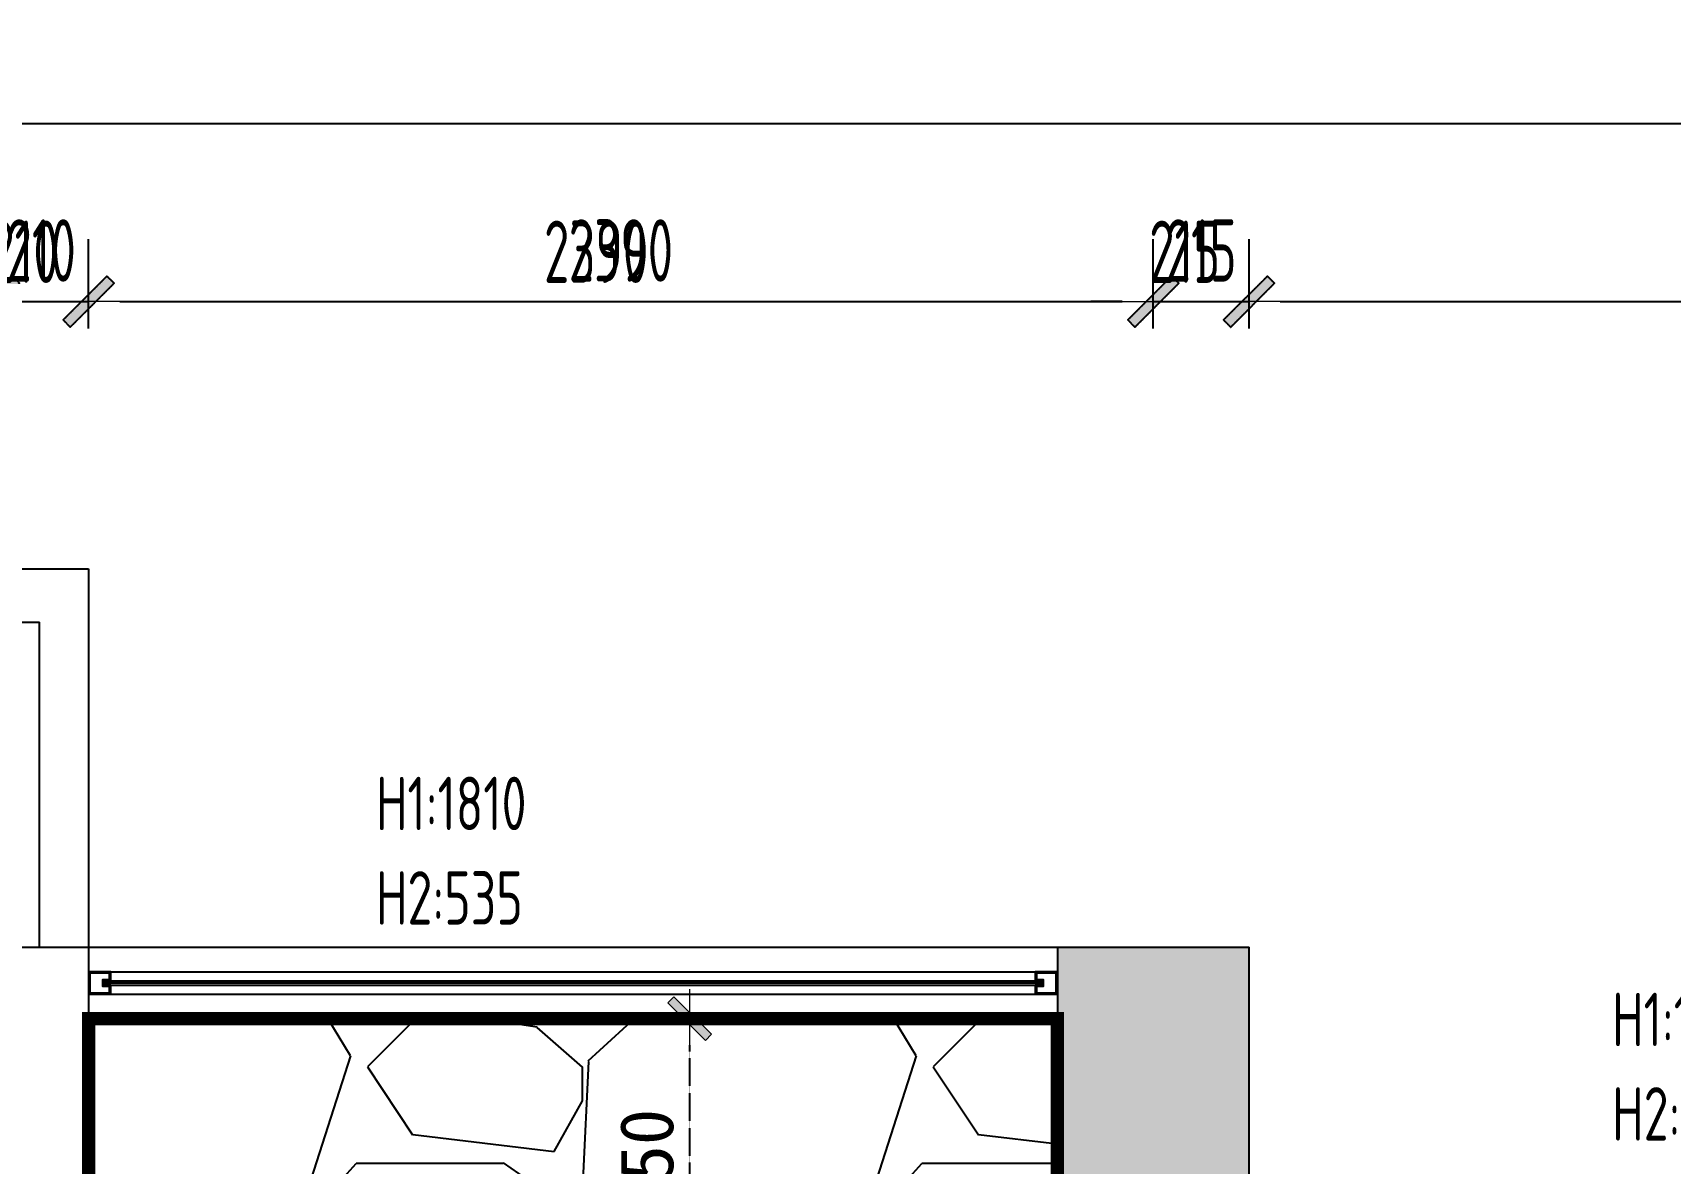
# Model space of a CAD drawing. Header units: millimetres. Extents: x -23568 to 99064, y -162914 to -58422.
# Drawn here: x 22419 to 26095, y -60961 to -58422 of the extents above; entities that cross this region are included whole.
import ezdxf

# ---------------------------------------------------------------- set-up
doc = ezdxf.new("R2010")
doc.units = ezdxf.units.MM
doc.header["$LTSCALE"] = 0.01
doc.linetypes.add('ACAD_ISO03W100', pattern=[30, 12, -18])
doc.linetypes.add('HIDDEN', pattern=[9.525, 6.35, -3.175])
for name, color, linetype in [('AREA', 1, 'Continuous'), ('FC-【地面材质】', 250, 'Continuous'), ('FF-Win【窗】', 60, 'Continuous'), ('L-原始标注', 1, 'Continuous'), ('RC-FUN【家具参考线】', 250, 'ACAD_ISO03W100'), ('WALL-【原始墙体】', 6, 'Continuous')]:
    doc.layers.add(name, color=color, linetype=linetype)
doc.layers.add('FF-Dim【平面家具尺】', color=44, linetype='Continuous', lineweight=0)
doc.styles.add('CCD_DIM', font='ARCHS.SHX', dxfattribs={"width": 0.7})
doc.styles.add('宋体', font='')
doc.styles.get('宋体').set_extended_font_data('SimSun')
doc.linetypes.add('ZIGZAG', pattern='A,0.00254,-5.08,[131,ltypeshp.shx,S=5.08,R=0,X=-5.08,Y=0],-10.16,[131,ltypeshp.shx,S=5.08,R=180,X=5.08,Y=0],-5.08', length=20.32254)
doc.dimstyles.new('知乐家-尺寸1：60', dxfattribs={"dimscale": 60, "dimtxt": 2, "dimasz": 1, "dimexe": 2, "dimexo": 2, "dimgap": 0.6, "dimtad": 1, "dimdec": 0, "dimdsep": 46, "dimtxsty": '宋体', "dimblk": 'WS-cj', "dimcen": 1, "dimclrd": 44, "dimclre": 44, "dimclrt": 2, "dimadec": 0, "dimazin": 2, "dimtfac": 1, "dimtdec": 4, "dimtix": 1, "dimtmove": 2, "dimatfit": 3, "dimldrblk": 'CCD_Leader_Arrow', "dimfxl": 0, "dimtolj": 1, "dimarcsym": 0})
doc.dimstyles.new('鹿白1：70', dxfattribs={"dimscale": 70, "dimtxt": 2, "dimasz": 1, "dimexe": 2, "dimexo": 2, "dimgap": 0.6, "dimtad": 1, "dimdec": 0, "dimrnd": 5, "dimdsep": 46, "dimtxsty": 'CCD_DIM', "dimblk": 'WS-cj', "dimcen": 1, "dimclrd": 44, "dimclre": 44, "dimclrt": 2, "dimadec": 0, "dimazin": 2, "dimtfac": 1, "dimtdec": 0, "dimtix": 1, "dimtmove": 2, "dimatfit": 3, "dimldrblk": 'CCD_Leader_Arrow', "dimfxl": 0, "dimtolj": 1, "dimarcsym": 0})

# ---------------------------------------------------------------- blocks, each defined once
blk = doc.blocks.new('8686')
at = {"layer": 'RC-FUN【家具参考线】'}
h = blk.add_hatch(color=250, dxfattribs=at)
h.dxf.hatch_style = 1
h.paths.add_polyline_path([(132249.7, -326963.4), (131469.7, -326963.4), (131469.7, -327218.4), (132034.7, -327218.4), (132034.7, -328928.4), (132249.7, -328928.4)])
h.paths.add_polyline_path([(134854.7, -326373.4), (134424.7, -326373.4), (134424.7, -327183.4), (134854.7, -327183.4)])
at = {"layer": 'RC-FUN【家具参考线】', "color": 250}
for p, q in [((128954.7, -325523.4), (132249.7, -325523.4)), ((132249.7, -325523.4), (132249.7, -326373.4)), ((128954.7, -325643.4), (132139.7, -325643.4)), ((132139.7, -326373.4), (132139.7, -325643.4)), ((132019.7, -326373.4), (132249.7, -326373.4)), ((132249.7, -326373.4), (134424.7, -326373.4)), ((132249.7, -326373.4), (132249.7, -329448.4)), ((134424.7, -326373.4), (134424.7, -327183.4)), ((134424.7, -326373.4), (134854.7, -326373.4)), ((134854.7, -327183.4), (134854.7, -326373.4)), ((132299.7, -326428.4), (132249.7, -326428.4)), ((132249.7, -326428.4), (132249.7, -326478.4)), ((132296.7, -326431.4), (132252.7, -326431.4)), ((132252.7, -326431.4), (132252.7, -326475.4)), ((132281.7, -326461.4), (132281.7, -326445.4)), ((132281.7, -326445.4), (132296.7, -326445.4)), ((132284.7, -326458.4), (132284.7, -326448.4)), ((132284.7, -326448.4), (132299.7, -326448.4)), ((132296.7, -326445.4), (132296.7, -326431.4)), ((132299.7, -326448.4), (132299.7, -326428.4)), ((132299.7, -326428.4), (134374.7, -326428.4)), ((132299.7, -326448.4), (134374.7, -326448.4)), ((134424.7, -326428.4), (134374.7, -326428.4)), ((134374.7, -326428.4), (134374.7, -326448.4)), ((134374.7, -326448.4), (134389.7, -326448.4)), ((134421.7, -326431.4), (134377.7, -326431.4)), ((134377.7, -326431.4), (134377.7, -326445.4)), ((134377.7, -326445.4), (134392.7, -326445.4)), ((134389.7, -326448.4), (134389.7, -326458.4)), ((134392.7, -326445.4), (134392.7, -326461.4)), ((134421.7, -326475.4), (134421.7, -326431.4)), ((134424.7, -326478.4), (134424.7, -326428.4)), ((132249.7, -326478.4), (132299.7, -326478.4)), ((132252.7, -326475.4), (132296.7, -326475.4)), ((132296.7, -326461.4), (132281.7, -326461.4)), ((132299.7, -326458.4), (132284.7, -326458.4)), ((132296.7, -326475.4), (132296.7, -326461.4)), ((132299.7, -326478.4), (132299.7, -326458.4)), ((132299.7, -326458.4), (134374.7, -326458.4)), ((132299.7, -326478.4), (134374.7, -326478.4)), ((134389.7, -326458.4), (134374.7, -326458.4)), ((134374.7, -326458.4), (134374.7, -326478.4)), ((134374.7, -326478.4), (134424.7, -326478.4)), ((134392.7, -326461.4), (134377.7, -326461.4)), ((134377.7, -326461.4), (134377.7, -326475.4)), ((134377.7, -326475.4), (134421.7, -326475.4)), ((132249.7, -326533.4), (134424.7, -326533.4))]:
    blk.add_line(p, q, dxfattribs=at)
at = {"layer": 'RC-FUN【家具参考线】', "color": 250, "linetype": 'ZIGZAG'}
blk.add_line((132284.7, -326453.4), (134389.7, -326453.4), dxfattribs=at)
blk = doc.blocks.new('WS-cj')
blk.add_hatch(color=2).paths.add_polyline_path([(0.588, 0.818), (-0.818, -0.588), (-0.588, -0.818), (0.818, 0.588)])
at = {"color": 2, "linetype": 'ByBlock', "lineweight": 0}
for p, q in [((-1.1, 0), (0, 0)), ((0, 0), (1.1, 0))]:
    blk.add_line(p, q, dxfattribs=at)
at = {"color": 2}
blk.add_lwpolyline([(0.588, 0.818), (-0.818, -0.588), (-0.588, -0.818), (0.818, 0.588)], close=True, dxfattribs=at)
blk = doc.blocks.new('*D245')
at = {"layer": 'Defpoints', "color": 0, "transparency": 16777216}
for p in [(22544.3, -59025.6), (22331.8, -59225.6), (22544.3, -59225.6)]:
    blk.add_point(p, dxfattribs=at)
at = {"layer": 'WALL-【原始墙体】', "color": 44, "lineweight": -2, "transparency": 16777216}
for p, q in [((22331.8, -59085.6), (22331.8, -58885.6)), ((22544.3, -59085.6), (22544.3, -58885.6)), ((22261.8, -59025.6), (22191.8, -59025.6)), ((22331.8, -59025.6), (22544.3, -59025.6)), ((22614.3, -59025.6), (22684.3, -59025.6))]:
    blk.add_line(p, q, dxfattribs=at)
at = {"layer": 'WALL-【原始墙体】', "color": 44, "lineweight": -2, "transparency": 16777216, "xscale": 70, "yscale": 70, "zscale": 70}
blk.add_blockref('WS-cj', (22331.8, -59025.6), dxfattribs=at)
at = {"layer": 'WALL-【原始墙体】', "color": 44, "lineweight": -2, "transparency": 16777216, "xscale": 70, "yscale": 70, "zscale": 70, "rotation": 180}
blk.add_blockref('WS-cj', (22544.3, -59025.6), dxfattribs=at)
at = {"layer": 'WALL-【原始墙体】', "color": 2, "transparency": 16777216, "insert": (22438, -58910.7), "char_height": 140, "attachment_point": 5, "style": 'CCD_DIM'}
blk.add_mtext('\\A1;210', dxfattribs=at)
blk = doc.blocks.new('CCD_Leader_Arrow')
at = {"color": 50, "linetype": 'ByBlock'}
blk.add_line((0, 0), (-1, 0), dxfattribs=at)
for points in [[(-0.859, 0.668), (-0.597, 0.852), (-0.24, 0), (0, 0)], [(-0.859, -0.668), (-0.597, -0.852), (-0.24, 0), (0, 0)]]:
    blk.add_solid(points, dxfattribs=at)
blk = doc.blocks.new('*D246')
at = {"layer": 'Defpoints', "color": 0, "transparency": 16777216}
for p in [(24934.3, -59025.6), (22544.3, -59225.6), (24934.3, -59225.6)]:
    blk.add_point(p, dxfattribs=at)
at = {"layer": 'WALL-【原始墙体】', "color": 44, "lineweight": -2, "transparency": 16777216}
for p, q in [((22544.3, -59085.6), (22544.3, -58885.6)), ((24934.3, -59085.6), (24934.3, -58885.6)), ((22614.3, -59025.6), (24864.3, -59025.6))]:
    blk.add_line(p, q, dxfattribs=at)
at = {"layer": 'WALL-【原始墙体】', "color": 44, "lineweight": -2, "transparency": 16777216, "xscale": 70, "yscale": 70, "zscale": 70, "rotation": 180}
blk.add_blockref('WS-cj', (22544.3, -59025.6), dxfattribs=at)
at = {"layer": 'WALL-【原始墙体】', "color": 44, "lineweight": -2, "transparency": 16777216, "xscale": 70, "yscale": 70, "zscale": 70}
blk.add_blockref('WS-cj', (24934.3, -59025.6), dxfattribs=at)
at = {"layer": 'WALL-【原始墙体】', "color": 2, "transparency": 16777216, "insert": (23739.3, -58910.7), "char_height": 140, "attachment_point": 5, "style": 'CCD_DIM'}
blk.add_mtext('\\A1;2390', dxfattribs=at)
blk = doc.blocks.new('*D247')
at = {"layer": 'Defpoints', "color": 0, "transparency": 16777216}
for p in [(25149.3, -59025.6), (24934.3, -59225.6), (25149.3, -59225.6)]:
    blk.add_point(p, dxfattribs=at)
at = {"layer": 'WALL-【原始墙体】', "color": 44, "lineweight": -2, "transparency": 16777216}
for p, q in [((24934.3, -59085.6), (24934.3, -58885.6)), ((25149.3, -59085.6), (25149.3, -58885.6)), ((24864.3, -59025.6), (24794.3, -59025.6)), ((24934.3, -59025.6), (25149.3, -59025.6)), ((25219.3, -59025.6), (25289.3, -59025.6))]:
    blk.add_line(p, q, dxfattribs=at)
at = {"layer": 'WALL-【原始墙体】', "color": 44, "lineweight": -2, "transparency": 16777216, "xscale": 70, "yscale": 70, "zscale": 70}
blk.add_blockref('WS-cj', (24934.3, -59025.6), dxfattribs=at)
at = {"layer": 'WALL-【原始墙体】', "color": 44, "lineweight": -2, "transparency": 16777216, "xscale": 70, "yscale": 70, "zscale": 70, "rotation": 180}
blk.add_blockref('WS-cj', (25149.3, -59025.6), dxfattribs=at)
at = {"layer": 'WALL-【原始墙体】', "color": 2, "transparency": 16777216, "insert": (25041.8, -58910.7), "char_height": 140, "attachment_point": 5, "style": 'CCD_DIM'}
blk.add_mtext('\\A1;215', dxfattribs=at)
blk = doc.blocks.new('*D248')
at = {"layer": 'Defpoints', "color": 0, "transparency": 16777216}
for p in [(27784.3, -59025.6), (25149.3, -59225.6), (27784.3, -59225.6)]:
    blk.add_point(p, dxfattribs=at)
at = {"layer": 'WALL-【原始墙体】', "color": 44, "lineweight": -2, "transparency": 16777216}
for p, q in [((25149.3, -59085.6), (25149.3, -58885.6)), ((27784.3, -59085.6), (27784.3, -58885.6)), ((25219.3, -59025.6), (27714.3, -59025.6))]:
    blk.add_line(p, q, dxfattribs=at)
at = {"layer": 'WALL-【原始墙体】', "color": 44, "lineweight": -2, "transparency": 16777216, "xscale": 70, "yscale": 70, "zscale": 70, "rotation": 180}
blk.add_blockref('WS-cj', (25149.3, -59025.6), dxfattribs=at)
at = {"layer": 'WALL-【原始墙体】', "color": 44, "lineweight": -2, "transparency": 16777216, "xscale": 70, "yscale": 70, "zscale": 70}
blk.add_blockref('WS-cj', (27784.3, -59025.6), dxfattribs=at)
at = {"layer": 'WALL-【原始墙体】', "color": 2, "transparency": 16777216, "insert": (26466.8, -58910.7), "char_height": 140, "attachment_point": 5, "style": 'CCD_DIM'}
blk.add_mtext('\\A1;2635', dxfattribs=at)
blk = doc.blocks.new('*D269')
at = {"layer": 'Defpoints', "color": 0, "transparency": 16777216}
for p in [(27784.3, -58625.6), (16124.3, -59225.6), (27784.3, -59225.6)]:
    blk.add_point(p, dxfattribs=at)
at = {"layer": 'WALL-【原始墙体】', "color": 44, "lineweight": -2, "transparency": 16777216}
for p, q in [((16124.3, -58975.6), (16124.3, -58485.6)), ((27784.3, -58975.6), (27784.3, -58485.6)), ((16194.3, -58625.6), (27714.3, -58625.6))]:
    blk.add_line(p, q, dxfattribs=at)
at = {"layer": 'WALL-【原始墙体】', "color": 44, "lineweight": -2, "transparency": 16777216, "xscale": 70, "yscale": 70, "zscale": 70, "rotation": 180}
blk.add_blockref('WS-cj', (16124.3, -58625.6), dxfattribs=at)
at = {"layer": 'WALL-【原始墙体】', "color": 44, "lineweight": -2, "transparency": 16777216, "xscale": 70, "yscale": 70, "zscale": 70}
blk.add_blockref('WS-cj', (27784.3, -58625.6), dxfattribs=at)
at = {"layer": 'WALL-【原始墙体】', "color": 2, "transparency": 16777216, "insert": (21954.3, -58513.6), "char_height": 140, "attachment_point": 5, "style": 'CCD_DIM'}
blk.add_mtext('\\A1;11660', dxfattribs=at)
blk = doc.blocks.new('*U167')
at = {"color": 250, "linetype": 'ZIGZAG'}
blk.add_line((25, 414.8), (25, -1690.2), dxfattribs=at)
at = {"layer": 'FF-Win【窗】', "color": 136}
for p, q in [((0, 399.8), (0, -1675.2)), ((50, 399.8), (50, -1675.2))]:
    blk.add_line(p, q, dxfattribs=at)
at = {"layer": 'FF-Win【窗】'}
for p, q in [((20, 399.8), (20, -1675.2)), ((30, 399.8), (30, -1675.2))]:
    blk.add_line(p, q, dxfattribs=at)
for points in [[(0, 449.8), (0, 399.8), (20, 399.8), (20, 414.8), (30, 414.8), (30, 399.8), (50, 399.8), (50, 449.8)], [(50, -1725.2), (50, -1675.2), (30, -1675.2), (30, -1690.2), (20, -1690.2), (20, -1675.2), (0, -1675.2), (0, -1725.2)]]:
    blk.add_lwpolyline(points, close=True, dxfattribs=at)
at = {"layer": 'FF-Win【窗】', "color": 136}
for points in [[(3, 446.8), (3, 402.8), (17, 402.8), (17, 417.8), (33, 417.8), (33, 402.8), (47, 402.8), (47, 446.8)], [(47, -1722.2), (47, -1678.2), (33, -1678.2), (33, -1693.2), (17, -1693.2), (17, -1678.2), (3, -1678.2), (3, -1722.2)]]:
    blk.add_lwpolyline(points, close=True, dxfattribs=at)
blk = doc.blocks.new('*D361')
at = {"layer": 'Defpoints', "color": 0, "transparency": 16777216}
for p in [(23893.7, -60635.6), (24259.1, -60635.6), (24259.1, -61285.6)]:
    blk.add_point(p, dxfattribs=at)
at = {"layer": 'FF-Dim【平面家具尺】', "color": 44, "lineweight": -2, "transparency": 16777216}
for p, q in [((24139.1, -60635.6), (23773.7, -60635.6)), ((24139.1, -61285.6), (23773.7, -61285.6))]:
    blk.add_line(p, q, dxfattribs=at)
at = {"layer": 'FF-Dim【平面家具尺】', "color": 44, "linetype": 'ACAD_ISO03W100', "lineweight": -2, "transparency": 16777216}
blk.add_line((23893.7, -61225.6), (23893.7, -60695.6), dxfattribs=at)
at = {"layer": 'FF-Dim【平面家具尺】', "color": 44, "lineweight": -2, "transparency": 16777216, "xscale": 60, "yscale": 60, "zscale": 60}
for p, rotation in [((23893.7, -60635.6), 90), ((23893.7, -61285.6), 270)]:
    blk.add_blockref('WS-cj', p, dxfattribs=dict(at, rotation=rotation))
at = {"layer": 'FF-Dim【平面家具尺】', "color": 2, "transparency": 16777216, "insert": (23797.7, -60960.6), "char_height": 120, "attachment_point": 5, "rotation": 90, "style": '宋体'}
blk.add_mtext('\\A1;650', dxfattribs=at)
blk = doc.blocks.new('FFF')
at = {"layer": 'RC-FUN【家具参考线】'}
for points in [[(132208.6, -332711.5), (132307, -332613.1), (132290.9, -332597), (132192.5, -332695.4)], [(132208.6, -332711.5), (132307, -332613.1), (132290.9, -332597), (132192.5, -332695.4)], [(134680.9, -332597), (134582.5, -332695.4), (134598.6, -332711.5), (134697, -332613.1)], [(134680.9, -332597), (134582.5, -332695.4), (134598.6, -332711.5), (134697, -332613.1)], [(134813.6, -332711.5), (134912, -332613.1), (134895.9, -332597), (134797.5, -332695.4)], [(134813.6, -332711.5), (134912, -332613.1), (134895.9, -332597), (134797.5, -332695.4)]]:
    blk.add_hatch(color=250, dxfattribs=at).paths.add_polyline_path(points)
at = {"layer": 'RC-FUN【家具参考线】', "color": 250}
for p, q in [((125899.7, -332254.3), (137419.7, -332254.3)), ((132249.7, -332714.3), (132249.7, -332514.3)), ((132249.7, -332714.3), (132249.7, -332514.3)), ((134639.7, -332714.3), (134639.7, -332514.3)), ((134639.7, -332714.3), (134639.7, -332514.3)), ((134854.7, -332714.3), (134854.7, -332514.3)), ((134854.7, -332714.3), (134854.7, -332514.3)), ((132037.2, -332654.3), (132249.7, -332654.3)), ((132319.7, -332654.3), (132389.7, -332654.3)), ((132319.7, -332654.3), (134569.7, -332654.3)), ((134569.7, -332654.3), (134499.7, -332654.3)), ((134639.7, -332654.3), (134854.7, -332654.3)), ((134924.7, -332654.3), (134994.7, -332654.3)), ((134924.7, -332654.3), (137419.7, -332654.3))]:
    blk.add_line(p, q, dxfattribs=at)
at = {"layer": 'RC-FUN【家具参考线】', "color": 250, "linetype": 'ByBlock', "lineweight": 0}
for p, q in [((132249.7, -332654.3), (132172.7, -332654.3)), ((132249.7, -332654.3), (132172.7, -332654.3)), ((132326.7, -332654.3), (132249.7, -332654.3)), ((132326.7, -332654.3), (132249.7, -332654.3)), ((134562.7, -332654.3), (134639.7, -332654.3)), ((134562.7, -332654.3), (134639.7, -332654.3)), ((134639.7, -332654.3), (134716.7, -332654.3)), ((134639.7, -332654.3), (134716.7, -332654.3)), ((134854.7, -332654.3), (134777.7, -332654.3)), ((134854.7, -332654.3), (134777.7, -332654.3)), ((134931.7, -332654.3), (134854.7, -332654.3)), ((134931.7, -332654.3), (134854.7, -332654.3))]:
    blk.add_line(p, q, dxfattribs=at)
at = {"layer": 'RC-FUN【家具参考线】', "color": 250}
for points in [[(132208.6, -332711.5), (132307, -332613.1), (132290.9, -332597), (132192.5, -332695.4)], [(132208.6, -332711.5), (132307, -332613.1), (132290.9, -332597), (132192.5, -332695.4)], [(134680.9, -332597), (134582.5, -332695.4), (134598.6, -332711.5), (134697, -332613.1)], [(134680.9, -332597), (134582.5, -332695.4), (134598.6, -332711.5), (134697, -332613.1)], [(134813.6, -332711.5), (134912, -332613.1), (134895.9, -332597), (134797.5, -332695.4)], [(134813.6, -332711.5), (134912, -332613.1), (134895.9, -332597), (134797.5, -332695.4)]]:
    blk.add_lwpolyline(points, close=True, dxfattribs=at)
at = {"layer": 'RC-FUN【家具参考线】', "color": 250, "style": 'CCD_DIM', "width": 0.7}
for s, p in [('210', (132026.8, -332612.3)), ('2390', (133272, -332612.3)), ('215', (134630.5, -332612.3))]:
    blk.add_text(s, height=140, dxfattribs=at).set_placement(p)

msp = doc.modelspace()

# ---------------------------------------------------------------- hatches: boundary and pattern name
at = {"layer": 'FC-【地面材质】'}
h = msp.add_hatch(dxfattribs=at)
h.set_pattern_fill('GRAVEL', color=8, scale=50)
h.set_pattern_definition([(228.012788, (-108791.04, 253420.03), (-10160, -11430), [170.8607, -16915.242]), (184.969741, (-108905.34, 253293.03), (15239.999994, 1270.000072), [293.2024, -29027.0244]), (132.510447, (-109197.44, 253267.63), (12700.000005, -13969.999995), [206.7408, -20467.3614]), (267.27369, (-109692.74, 252950.13), (1270.000003, 25400), [267.0023, -26433.2187]), (292.833654, (-109705.44, 252683.43), (-6350, 15240), [261.817, -25919.904]), (357.27369, (-109603.84, 252442.13), (-25400, 1270.000003), [267.0023, -26433.2187]), (37.69424, (-109337.14, 252429.43), (-16509.999999, -12700.000001), [353.097, -34956.5577]), (72.255328, (-109057.74, 252645.33), (8890.0000024, 27939.999999), [333.3598, -33002.6283]), (121.429566, (-108956.14, 252962.83), (-10160.000001, 16509.999999), [267.9065, -26522.773]), (175.23636, (-109095.84, 253191.43), (13970, -1270.000002), [305.8566, -14986.9685]), (222.397438, (-109400.64, 253216.83), (-15239.9999995, -13970.0000005), [395.539, -39158.3863]), (138.814075, (-108435.44, 252937.43), (-8890, 7620), [135.0023, -13365.283]), (171.469234, (-108537.04, 253026.33), (16510, -2539.999997), [256.841, -25427.3195]), (225, (-108791, 253064.4), (-2e-13, -1270), [179.6047, -1616.4466]), (203.19859, (-108879.94, 253216.83), (6350, 2540), [96.7207, -9575.311]), (291.80141, (-108968.84, 253178.73), (-1270, 3810), [136.783, -6702.3765]), (30.96376, (-108918.04, 253051.73), (3810, 2540), [222.16, -7183.149]), (161.56505, (-108727.54, 253166.03), (2540, -1270), [160.6436, -3855.449]), (16.38954, (-109705.44, 253178.73), (12700, 3810), [225.044, -22279.4133]), (70.346176, (-109489.54, 253242.23), (-5080, -13970), [188.7995, -18691.108]), (293.19859, (-108727.54, 253420.03), (-2540, 6350), [193.44, -9478.592]), (343.61046, (-108651.34, 253242.23), (-12700, 3809.999999), [225.044, -22279.4133]), (339.443955, (-109705.44, 252391.33), (-6350, 2540), [217.0176, -10633.867]), (294.77514, (-109502.24, 252315.13), (-6350.000008, 13969.999997), [181.836, -18001.7967]), (66.80141, (-108714.84, 252150.03), (2540, 6350), [193.44, -9478.592]), (17.354025, (-108638.64, 252327.83), (-16510, -5080.000001), [212.8914, -21076.188]), (69.443955, (-109337.14, 252150.03), (-2540, -6350), [108.509, -10742.376]), (101.30993, (-108791.04, 252150.03), (-1270, 5080), [64.7573, -6410.9975]), (165.96376, (-108803.74, 252213.53), (3810, -1270), [261.817, -4974.5273]), (186.009006, (-109057.74, 252277.03), (12700, 1270.000001), [242.6335, -24020.6824]), (303.69007, (-108918.04, 252937.43), (-1270, 2540), [183.162, -4395.888]), (353.157227, (-108816.44, 252785.03), (21590, -2539.999999), [319.7784, -31658.0045]), (60.945396, (-108498.94, 252746.93), (-5080, -8890), [130.754, -12944.696]), (90, (-108435.4, 252861.2), (-1270, 1270), [76.2, -1193.8]), (120.256437, (-109083.14, 252315.13), (5080, -8890), [176.4335, -17466.9704]), (48.012787, (-109172.04, 252467.53), (10160, 11430), [341.7214, -16744.381]), (0, (-108943.4, 252721.5), (1270, 1270), [330.2, -939.8]), (325.304846, (-108613.24, 252721.53), (12700.000005, -8889.999993), [200.805, -19879.6584]), (254.054604, (-108448.14, 252607.23), (-1270, -5080), [184.9145, -9060.825]), (207.645975, (-108498.94, 252429.43), (-24130.000001, -12699.999998), [301.0725, -29806.232]), (175.426079, (-108765.64, 252289.73), (-16510, 1270), [318.5147, -31532.9232])])
h.paths.add_polyline_path([(24719.3, -60635.6), (22544.3, -60635.6), (22544.3, -61285.6), (24719.3, -61285.6)])
at = {"layer": 'WALL-【原始墙体】'}
h = msp.add_hatch(color=8, dxfattribs=at)
h.dxf.hatch_style = 1
h.paths.add_polyline_path([(22544.3, -61065.6), (21764.3, -61065.6), (21764.3, -61320.6), (22329.3, -61320.6), (22329.3, -63030.6), (22544.3, -63030.6)])
h.paths.add_polyline_path([(25149.3, -60475.6), (24719.3, -60475.6), (24719.3, -61285.6), (25149.3, -61285.6)])

# ---------------------------------------------------------------- linework, layer by layer
at = {"layer": 'AREA', "linetype": 'HIDDEN', "ltscale": 18, "const_width": 30}
msp.add_lwpolyline([(25539.3, -61385.6), (25039.3, -61385.6), (25039.3, -61285.6), (24719.3, -61285.6), (24719.3, -60635.6), (22544.3, -60635.6), (22544.3, -63550.6), (24089.3, -63550.6), (24089.3, -64130.6), (24139.3, -64130.6), (24989.3, -64130.6), (25039.3, -64130.6), (25039.3, -62730.6), (25539.3, -62730.6)], close=True, dxfattribs=at)
at = {"layer": 'WALL-【原始墙体】', "color": 8}
for p, q in [((19249.3, -59625.6), (22544.3, -59625.6)), ((22544.3, -59625.6), (22544.3, -60475.6)), ((19249.3, -59745.6), (22434.3, -59745.6)), ((22434.3, -60475.6), (22434.3, -59745.6)), ((22544.3, -60475.6), (24719.3, -60475.6)), ((22544.3, -60635.6), (24719.3, -60635.6))]:
    msp.add_line(p, q, dxfattribs=at)
at = {"layer": 'WALL-【原始墙体】'}
for p, q in [((22314.3, -60475.6), (22544.3, -60475.6)), ((22544.3, -60475.6), (22544.3, -63550.6)), ((24719.3, -60475.6), (24719.3, -61285.6)), ((24719.3, -60475.6), (25149.3, -60475.6)), ((25149.3, -61285.6), (25149.3, -60475.6))]:
    msp.add_line(p, q, dxfattribs=at)

# ---------------------------------------------------------------- block references
for name, p in [('FFF', (-109705.4, 273628.7)), ('8686', (-109705.4, 265897.8))]:
    msp.add_blockref(name, p)
at = {"layer": 'WALL-【原始墙体】', "color": 8, "rotation": 90}
msp.add_blockref('*U167', (22994.1, -60580.6), dxfattribs=at)

# ---------------------------------------------------------------- texts
at = {"layer": 'L-原始标注', "color": 2, "style": 'CCD_DIM', "width": 0.8}
for s, p in [('H1:1810', (23189.4, -60212.5, 0)), ('H2:535', (23189.4, -60424.6, 0)), ('H1:1790', (25964.4, -60697.5, 0)), ('H2:535', (25964.4, -60909.6, 0))]:
    msp.add_text(s, height=120, dxfattribs=at).set_placement(p)

# ---------------------------------------------------------------- dimensions: what is measured, and where the dimension line sits
at = {"layer": 'FF-Dim【平面家具尺】'}
dim = msp.add_linear_dim(base=(23893.7, -60635.6), p1=(24259.1, -61285.6), p2=(24259.1, -60635.6), angle=90, dimstyle='知乐家-尺寸1：60', override={"dimfxl": 6, "dimarcsym": 1}, dxfattribs=at)
dim.commit()
dim.dimension.update_dxf_attribs({"geometry": '*D361', "text_midpoint": (23797.7, -60960.6)})
at = {"layer": 'WALL-【原始墙体】'}
for base, p1, p2, picture, middle in [((27784.3, -58625.6), (16124.3, -59225.6), (27784.3, -59225.6), '*D269', (21954.3, -58513.6)), ((22544.2728871, -59025.6011461), (22331.7728871, -59225.6011461), (22544.2728871, -59225.6011461), '*D245', (22438.0228871, -58910.6844794)), ((24934.3, -59025.6), (22544.3, -59225.6), (24934.3, -59225.6), '*D246', (23739.3, -58910.7)), ((25149.3, -59025.6), (24934.3, -59225.6), (25149.3, -59225.6), '*D247', (25041.8, -58910.7)), ((27784.3, -59025.6), (25149.3, -59225.6), (27784.3, -59225.6), '*D248', (26466.8, -58910.7))]:
    dim = msp.add_linear_dim(base=base, p1=p1, p2=p2, dimstyle='鹿白1：70', dxfattribs=at)
    dim.commit()
    dim.dimension.update_dxf_attribs({"geometry": picture, "text_midpoint": middle})

doc.saveas('drawing.dxf')
